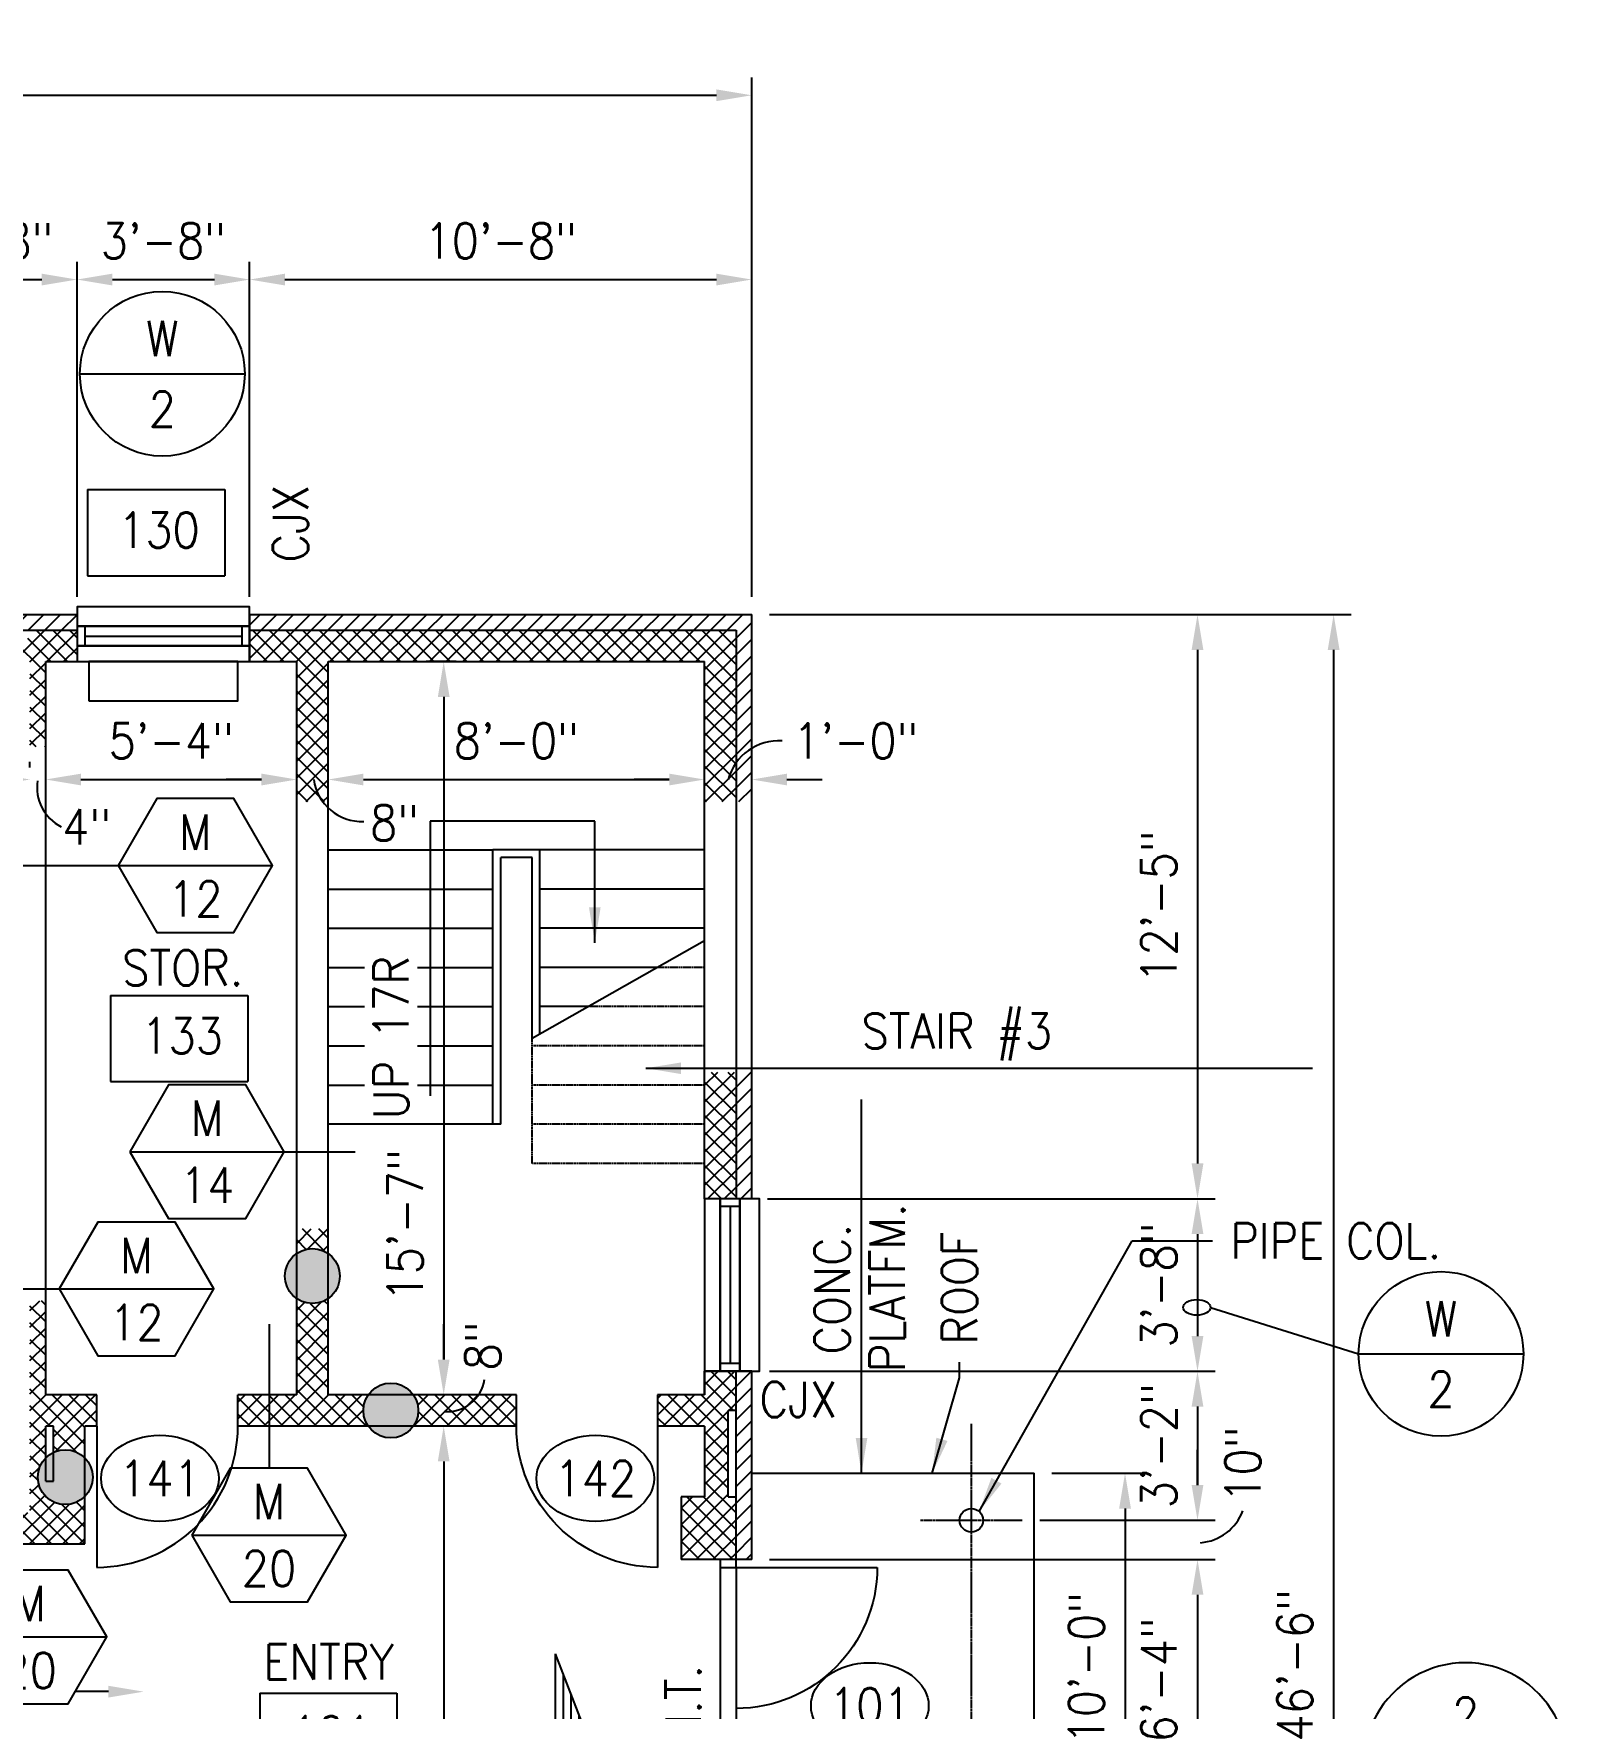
# Model space of a CAD drawing. Header units: inches. Extents: x 435 to 5963, y 191 to 2765.
# Drawn here: x 2919.9 to 3311.2, y 1256.3 to 1683.5 of the extents above; entities that cross this region are included whole.
import ezdxf
from ezdxf.enums import TextEntityAlignment as Align

# ---------------------------------------------------------------- set-up
doc = ezdxf.new("R2010")
doc.units = ezdxf.units.IN
doc.header["$LTSCALE"] = 0.5
doc.header["$MEASUREMENT"] = 0
doc.linetypes.add('CENTER2', pattern=[1.8, 1.5, -0.1, 0.1, -0.1])
doc.linetypes.add('HIDDEN2', pattern=[0.1875, 0.125, -0.0625])
doc.layers.get('0').update_dxf_attribs({"linetype": 'CONTINUOUS'})
doc.layers.get('Defpoints').update_dxf_attribs({"linetype": 'CONTINUOUS'})
for name, color, linetype in [('A-ANNO', 8, 'CONTINUOUS'), ('A-ANNO-DIMS', 7, 'CONTINUOUS'), ('A-ANNO-NOTE', 7, 'CONTINUOUS'), ('A-ANNO-TEXT', 7, 'CONTINUOUS'), ('A-COLS', 2, 'CONTINUOUS'), ('A-DOOR', 3, 'CONTINUOUS'), ('A-DOOR-IDEN', 7, 'CONTINUOUS'), ('A-FLOR-HRAL', 2, 'CONTINUOUS'), ('A-FLOR-IDEN', 7, 'CONTINUOUS'), ('A-FLOR-LEVL', 2, 'CONTINUOUS'), ('A-FLOR-STRS', 2, 'CONTINUOUS'), ('A-GLAZ', 3, 'CONTINUOUS'), ('A-GLAZ-IDEN', 7, 'CONTINUOUS'), ('A-GLAZ-SILL', 3, 'CONTINUOUS'), ('A-SECT-IDEN', 7, 'CONTINUOUS'), ('A-SECT-SYMB', 7, 'CONTINUOUS'), ('A-WALL', 2, 'CONTINUOUS'), ('A-WALL-IDEN', 7, 'CONTINUOUS'), ('A-WALL-JAMB', 2, 'CONTINUOUS'), ('M-HVAC-EQPM', 4, 'CONTINUOUS'), ('S-SLAB-JOIN', 2, 'CONTINUOUS')]:
    doc.layers.add(name, color=color, linetype=linetype)
doc.styles.add('ROMANS', font='romans.shx', dxfattribs={"width": 0.9})
doc.dimstyles.new('DIM96', dxfattribs={"dimscale": 96, "dimtxt": 0.09375, "dimasz": 0.09375, "dimexe": 0.046875, "dimexo": 0.046875, "dimgap": 0.046875, "dimtad": 1, "dimdec": 4, "dimzin": 3, "dimdsep": 46, "dimlunit": 4, "dimtxsty": 'ROMANS', "dimcen": 0.046875, "dimaunit": 1, "dimadec": 0, "dimazin": 0, "dimtfac": 0.7, "dimtdec": 4, "dimtofl": 0, "dimtmove": 2, "dimatfit": 3, "dimfxl": 1, "dimfrac": 1, "dimtolj": 1, "dimtzin": 0, "dimarcsym": 0})
doc.dimstyles.new('DIM96A', dxfattribs={"dimscale": 96, "dimtxt": 0.09375, "dimasz": 0.09375, "dimexe": 0.046875, "dimexo": 0.046875, "dimgap": 0.046875, "dimtad": 1, "dimdec": 4, "dimzin": 3, "dimdsep": 46, "dimlunit": 4, "dimtxsty": 'ROMANS', "dimcen": 0.046875, "dimaunit": 1, "dimadec": 0, "dimazin": 0, "dimtfac": 0.7, "dimtdec": 4, "dimtofl": 0, "dimtmove": 2, "dimatfit": 3, "dimfxl": 1, "dimfrac": 1, "dimtolj": 1, "dimtzin": 0, "dimarcsym": 0})
doc.dimstyles.new('LED96', dxfattribs={"dimscale": 96, "dimtxt": 0.09375, "dimasz": 0.09375, "dimexe": 0.046875, "dimexo": 0.046875, "dimgap": 0.046875, "dimtad": 0, "dimdec": 4, "dimzin": 3, "dimdsep": 46, "dimlunit": 4, "dimtxsty": 'ROMANS', "dimcen": 0.046875, "dimaunit": 1, "dimadec": 0, "dimazin": 0, "dimtfac": 0.7, "dimtdec": 4, "dimtofl": 0, "dimtmove": 2, "dimatfit": 3, "dimfxl": 1, "dimfrac": 1, "dimtolj": 1, "dimtzin": 0, "dimarcsym": 0})
pattern_1 = [(45, (7, -1.4256), (-2.1213203, 2.1213203), []), (135, (7, -1.4256), (-2.1213203, -2.1213203), [])]
pattern_2 = [(45, (7, -1.4256), (-2.1213203, 2.1213203), [])]

# ---------------------------------------------------------------- blocks, each defined once
blk = doc.blocks.new('DOOR1')
at = {"color": 0, "linetype": 'ByBlock'}
blk.add_line((0, 0), (0, 1), dxfattribs=at)
blk.add_arc((0, 0), 1, 90, 180, dxfattribs=at)
blk = doc.blocks.new('SILL1')
for points in [[(0, 9), (44, 9), (44, 14), (0, 14)], [(0, 0), (44, 0), (44, 4), (0, 4)]]:
    blk.add_lwpolyline(points, close=True)
blk = doc.blocks.new('GLAZ1')
for p, q in [((2, 5), (2, 0)), ((42, 5), (42, 0)), ((2, 2.5), (42, 2.5))]:
    blk.add_line(p, q)
blk.add_lwpolyline([(0, 0), (44, 0), (44, 5), (0, 5)], close=True)
blk = doc.blocks.new('JAMB')
blk.add_lwpolyline([(2, 0), (2, -4), (0, -4), (0, 0)], close=True)
blk = doc.blocks.new('*D14')
at = {"layer": 'A-ANNO-DIMS', "color": 0, "lineweight": -2}
for p, q in [((703, 1539.78), (703, 1672.22)), ((3103, 1539.78), (3103, 1672.22)), ((712, 1667.72), (3094, 1667.72))]:
    blk.add_line(p, q, dxfattribs=at)
at = {"layer": 'A-ANNO-DIMS', "color": 0}
for points in [[(712, 1669.22), (712, 1666.22), (703, 1667.72)], [(3094, 1669.22), (3094, 1666.22), (3103, 1667.72)]]:
    blk.add_solid(points, dxfattribs=at)
at = {"layer": 'Defpoints', "color": 0}
for p in [(3103, 1667.72), (703, 1535.28), (3103, 1535.28)]:
    blk.add_point(p, dxfattribs=at)
at = {"layer": 'A-ANNO-DIMS', "color": 0, "insert": (1903, 1677.57), "char_height": 9, "attachment_point": 5, "style": 'ROMANS'}
blk.add_mtext('\\A1;200\'-0"', dxfattribs=at)
blk = doc.blocks.new('*D55')
at = {"layer": 'A-ANNO-DIMS', "color": 0, "lineweight": -2}
for p, q in [((2887, 1539.78), (2887, 1625.22)), ((2931, 1539.78), (2931, 1625.22)), ((2896, 1620.72), (2922, 1620.72))]:
    blk.add_line(p, q, dxfattribs=at)
at = {"layer": 'A-ANNO-DIMS', "color": 0}
for points in [[(2896, 1622.22), (2896, 1619.22), (2887, 1620.72)], [(2922, 1622.22), (2922, 1619.22), (2931, 1620.72)]]:
    blk.add_solid(points, dxfattribs=at)
at = {"layer": 'Defpoints', "color": 0}
for p in [(2931, 1620.72), (2887, 1535.28), (2931, 1535.28)]:
    blk.add_point(p, dxfattribs=at)
at = {"layer": 'A-ANNO-DIMS', "color": 0, "insert": (2909, 1630.57), "char_height": 9, "attachment_point": 5, "style": 'ROMANS'}
blk.add_mtext('\\A1;3\'-8"', dxfattribs=at)
blk = doc.blocks.new('*D56')
at = {"layer": 'A-ANNO-DIMS', "color": 0, "lineweight": -2}
for p, q in [((2931, 1539.78), (2931, 1625.22)), ((2975, 1539.78), (2975, 1625.22)), ((2940, 1620.72), (2966, 1620.72))]:
    blk.add_line(p, q, dxfattribs=at)
at = {"layer": 'A-ANNO-DIMS', "color": 0}
for points in [[(2940, 1622.22), (2940, 1619.22), (2931, 1620.72)], [(2966, 1622.22), (2966, 1619.22), (2975, 1620.72)]]:
    blk.add_solid(points, dxfattribs=at)
at = {"layer": 'Defpoints', "color": 0}
for p in [(2975, 1620.72), (2931, 1535.28), (2975, 1535.28)]:
    blk.add_point(p, dxfattribs=at)
at = {"layer": 'A-ANNO-DIMS', "color": 0, "insert": (2953, 1630.57), "char_height": 9, "attachment_point": 5, "style": 'ROMANS'}
blk.add_mtext('\\A1;3\'-8"', dxfattribs=at)
blk = doc.blocks.new('*D57')
at = {"layer": 'A-ANNO-DIMS', "color": 0, "lineweight": -2}
for p, q in [((2975, 1539.78), (2975, 1625.22)), ((3103, 1584.22), (3103, 1625.22)), ((2984, 1620.72), (3094, 1620.72))]:
    blk.add_line(p, q, dxfattribs=at)
at = {"layer": 'A-ANNO-DIMS', "color": 0}
for points in [[(2984, 1622.22), (2984, 1619.22), (2975, 1620.72)], [(3094, 1622.22), (3094, 1619.22), (3103, 1620.72)]]:
    blk.add_solid(points, dxfattribs=at)
at = {"layer": 'Defpoints', "color": 0}
for p in [(3103, 1620.72), (3103, 1579.72), (2975, 1535.28)]:
    blk.add_point(p, dxfattribs=at)
at = {"layer": 'A-ANNO-DIMS', "color": 0, "insert": (3039, 1630.57), "char_height": 9, "attachment_point": 5, "style": 'ROMANS'}
blk.add_mtext('\\A1;10\'-8"', dxfattribs=at)
blk = doc.blocks.new('*D101')
at = {"layer": 'A-ANNO-DIMS', "color": 0, "lineweight": -2}
for p, q in [((2919, 1496.3), (2919, 1497.71)), ((2923, 1494.54), (2923, 1497.71)), ((2910, 1493.21), (2901, 1493.21)), ((2932, 1493.21), (2941, 1493.21))]:
    blk.add_line(p, q, dxfattribs=at)
at = {"layer": 'A-ANNO-DIMS', "color": 0}
for points in [[(2910, 1494.71), (2910, 1491.71), (2919, 1493.21)], [(2932, 1494.71), (2932, 1491.71), (2923, 1493.21)]]:
    blk.add_solid(points, dxfattribs=at)
at = {"layer": 'Defpoints', "color": 0}
for p in [(2919, 1491.8), (2923, 1493.21), (2923, 1490.04)]:
    blk.add_point(p, dxfattribs=at)
at = {"layer": 'A-ANNO-DIMS', "color": 0, "insert": (2933.44, 1481.17), "char_height": 9, "attachment_point": 5, "style": 'ROMANS'}
blk.add_mtext('\\A1;4"', dxfattribs=at)
blk = doc.blocks.new('*D102')
at = {"layer": 'A-ANNO-DIMS', "color": 0, "lineweight": -2}
for p, q in [((2923, 1494.54), (2923, 1497.71)), ((2987, 1496.7), (2987, 1497.71)), ((2932, 1493.21), (2978, 1493.21))]:
    blk.add_line(p, q, dxfattribs=at)
at = {"layer": 'A-ANNO-DIMS', "color": 0}
for points in [[(2932, 1494.71), (2932, 1491.71), (2923, 1493.21)], [(2978, 1494.71), (2978, 1491.71), (2987, 1493.21)]]:
    blk.add_solid(points, dxfattribs=at)
at = {"layer": 'Defpoints', "color": 0}
for p in [(2987, 1493.21), (2987, 1492.2), (2923, 1490.04)]:
    blk.add_point(p, dxfattribs=at)
at = {"layer": 'A-ANNO-DIMS', "color": 0, "insert": (2955, 1503.07), "char_height": 9, "attachment_point": 5, "style": 'ROMANS'}
blk.add_mtext('\\A1;5\'-4"', dxfattribs=at)
blk = doc.blocks.new('*D103')
at = {"layer": 'A-ANNO-DIMS', "color": 0, "lineweight": -2}
for p, q in [((2987, 1496.7), (2987, 1497.71)), ((2995, 1489.68), (2995, 1497.71)), ((2978, 1493.21), (2969, 1493.21)), ((3004, 1493.21), (3013, 1493.21))]:
    blk.add_line(p, q, dxfattribs=at)
at = {"layer": 'A-ANNO-DIMS', "color": 0}
for points in [[(2978, 1494.71), (2978, 1491.71), (2987, 1493.21)], [(3004, 1494.71), (3004, 1491.71), (2995, 1493.21)]]:
    blk.add_solid(points, dxfattribs=at)
at = {"layer": 'Defpoints', "color": 0}
for p in [(2987, 1492.2), (2995, 1493.21), (2995, 1485.18)]:
    blk.add_point(p, dxfattribs=at)
at = {"layer": 'A-ANNO-DIMS', "color": 0, "insert": (3011.94, 1482.15), "char_height": 9, "attachment_point": 5, "style": 'ROMANS'}
blk.add_mtext('\\A1;8"', dxfattribs=at)
blk = doc.blocks.new('*D104')
at = {"layer": 'A-ANNO-DIMS', "color": 0, "lineweight": -2}
for p, q in [((2995, 1489.68), (2995, 1497.71)), ((3091, 1494.06), (3091, 1497.71)), ((3004, 1493.21), (3082, 1493.21))]:
    blk.add_line(p, q, dxfattribs=at)
at = {"layer": 'A-ANNO-DIMS', "color": 0}
for points in [[(3004, 1494.71), (3004, 1491.71), (2995, 1493.21)], [(3082, 1494.71), (3082, 1491.71), (3091, 1493.21)]]:
    blk.add_solid(points, dxfattribs=at)
at = {"layer": 'Defpoints', "color": 0}
for p in [(3091, 1493.21), (3091, 1489.56), (2995, 1485.18)]:
    blk.add_point(p, dxfattribs=at)
at = {"layer": 'A-ANNO-DIMS', "color": 0, "insert": (3043, 1503.07), "char_height": 9, "attachment_point": 5, "style": 'ROMANS'}
blk.add_mtext('\\A1;8\'-0"', dxfattribs=at)
blk = doc.blocks.new('*D105')
at = {"layer": 'A-ANNO-DIMS', "color": 0, "lineweight": -2}
for p, q in [((3091, 1494.06), (3091, 1497.71)), ((3103, 1492.75), (3103, 1497.71)), ((3082, 1493.21), (3073, 1493.21)), ((3112, 1493.21), (3121, 1493.21))]:
    blk.add_line(p, q, dxfattribs=at)
at = {"layer": 'A-ANNO-DIMS', "color": 0}
for points in [[(3082, 1494.71), (3082, 1491.71), (3091, 1493.21)], [(3112, 1494.71), (3112, 1491.71), (3103, 1493.21)]]:
    blk.add_solid(points, dxfattribs=at)
at = {"layer": 'Defpoints', "color": 0}
for p in [(3103, 1493.21), (3091, 1489.56), (3103, 1488.25)]:
    blk.add_point(p, dxfattribs=at)
at = {"layer": 'A-ANNO-DIMS', "color": 0, "insert": (3129.52, 1503.07), "char_height": 9, "attachment_point": 5, "style": 'ROMANS'}
blk.add_mtext('\\A1;1\'-0"', dxfattribs=at)
blk = doc.blocks.new('*D182')
at = {"layer": 'A-ANNO-DIMS', "color": 0, "lineweight": -2}
for p, q in [((3027.62, 1523.28), (3019.98, 1523.28)), ((3024.48, 1514.28), (3024.48, 1345.28)), ((3026.3, 1336.28), (3019.98, 1336.28))]:
    blk.add_line(p, q, dxfattribs=at)
at = {"layer": 'A-ANNO-DIMS', "color": 0}
for points in [[(3022.98, 1514.28), (3025.98, 1514.28), (3024.48, 1523.28)], [(3022.98, 1345.28), (3025.98, 1345.28), (3024.48, 1336.28)]]:
    blk.add_solid(points, dxfattribs=at)
at = {"layer": 'Defpoints', "color": 0}
for p in [(3032.12, 1523.28), (3024.48, 1336.28), (3030.8, 1336.28)]:
    blk.add_point(p, dxfattribs=at)
at = {"layer": 'A-ANNO-DIMS', "color": 0, "insert": (3014.63, 1379.5), "char_height": 9, "attachment_point": 5, "rotation": 90, "style": 'ROMANS'}
blk.add_mtext('\\A1;15\'-7"', dxfattribs=at)
blk = doc.blocks.new('*D183')
at = {"layer": 'A-ANNO-DIMS', "color": 0, "lineweight": -2}
for p, q in [((3024.48, 1345.28), (3024.48, 1354.28)), ((3026.3, 1336.28), (3019.98, 1336.28)), ((3030.09, 1328.28), (3019.98, 1328.28)), ((3024.48, 1319.28), (3024.48, 1310.28))]:
    blk.add_line(p, q, dxfattribs=at)
at = {"layer": 'A-ANNO-DIMS', "color": 0}
for points in [[(3022.98, 1345.28), (3025.98, 1345.28), (3024.48, 1336.28)], [(3022.98, 1319.28), (3025.98, 1319.28), (3024.48, 1328.28)]]:
    blk.add_solid(points, dxfattribs=at)
at = {"layer": 'Defpoints', "color": 0}
for p in [(3030.8, 1336.28), (3024.48, 1328.28), (3034.59, 1328.28)]:
    blk.add_point(p, dxfattribs=at)
at = {"layer": 'A-ANNO-DIMS', "color": 0, "insert": (3034.45, 1348.75), "char_height": 9, "attachment_point": 5, "rotation": 90, "style": 'ROMANS'}
blk.add_mtext('\\A1;8"', dxfattribs=at)
blk = doc.blocks.new('*D184')
at = {"layer": 'A-ANNO-DIMS', "color": 0, "lineweight": -2}
for p, q in [((3030.09, 1328.28), (3019.98, 1328.28)), ((3024.48, 1319.28), (3024.48, 1193.28)), ((3016.31, 1184.28), (3028.98, 1184.28))]:
    blk.add_line(p, q, dxfattribs=at)
at = {"layer": 'A-ANNO-DIMS', "color": 0}
for points in [[(3022.98, 1319.28), (3025.98, 1319.28), (3024.48, 1328.28)], [(3022.98, 1193.28), (3025.98, 1193.28), (3024.48, 1184.28)]]:
    blk.add_solid(points, dxfattribs=at)
at = {"layer": 'Defpoints', "color": 0}
for p in [(3034.59, 1328.28), (3011.81, 1184.28), (3024.48, 1184.28)]:
    blk.add_point(p, dxfattribs=at)
at = {"layer": 'A-ANNO-DIMS', "color": 0, "insert": (3014.63, 1214.67), "char_height": 9, "attachment_point": 5, "rotation": 90, "style": 'ROMANS'}
blk.add_mtext('\\A1;12\'-0"', dxfattribs=at)
blk = doc.blocks.new('*D187')
at = {"layer": 'A-ANNO-DIMS', "color": 0, "lineweight": -2}
for p, q in [((3107.5, 1535.28), (3255.87, 1535.28)), ((3251.37, 1526.28), (3251.37, 986.28)), ((3107.5, 977.28), (3255.87, 977.28))]:
    blk.add_line(p, q, dxfattribs=at)
at = {"layer": 'A-ANNO-DIMS', "color": 0}
for points in [[(3249.87, 1526.28), (3252.87, 1526.28), (3251.37, 1535.28)], [(3249.87, 986.28), (3252.87, 986.28), (3251.37, 977.28)]]:
    blk.add_solid(points, dxfattribs=at)
at = {"layer": 'Defpoints', "color": 0}
for p in [(3103, 1535.28), (3103, 977.28), (3251.37, 977.28)]:
    blk.add_point(p, dxfattribs=at)
at = {"layer": 'A-ANNO-DIMS', "color": 0, "insert": (3241.51, 1267.28), "char_height": 9, "attachment_point": 5, "rotation": 90, "style": 'ROMANS'}
blk.add_mtext('\\A1;46\'-6"', dxfattribs=at)
blk = doc.blocks.new('*D188')
at = {"layer": 'A-ANNO-DIMS', "color": 0, "lineweight": -2}
for p, q in [((3177.26, 1535.28), (3221.16, 1535.28)), ((3216.66, 1526.28), (3216.66, 1395.28)), ((3107, 1386.28), (3221.16, 1386.28))]:
    blk.add_line(p, q, dxfattribs=at)
at = {"layer": 'A-ANNO-DIMS', "color": 0}
for points in [[(3215.16, 1526.28), (3218.16, 1526.28), (3216.66, 1535.28)], [(3215.16, 1395.28), (3218.16, 1395.28), (3216.66, 1386.28)]]:
    blk.add_solid(points, dxfattribs=at)
at = {"layer": 'Defpoints', "color": 0}
for p in [(3172.76, 1535.28), (3102.5, 1386.28), (3216.66, 1386.28)]:
    blk.add_point(p, dxfattribs=at)
at = {"layer": 'A-ANNO-DIMS', "color": 0, "insert": (3206.81, 1460.78), "char_height": 9, "attachment_point": 5, "rotation": 90, "style": 'ROMANS'}
blk.add_mtext('\\A1;12\'-5"', dxfattribs=at)
blk = doc.blocks.new('*D189')
at = {"layer": 'A-ANNO-DIMS', "color": 0, "lineweight": -2}
for p, q in [((3107, 1386.28), (3221.16, 1386.28)), ((3216.66, 1377.28), (3216.66, 1351.28)), ((3107.5, 1342.28), (3221.16, 1342.28))]:
    blk.add_line(p, q, dxfattribs=at)
at = {"layer": 'A-ANNO-DIMS', "color": 0}
for points in [[(3215.16, 1377.28), (3218.16, 1377.28), (3216.66, 1386.28)], [(3215.16, 1351.28), (3218.16, 1351.28), (3216.66, 1342.28)]]:
    blk.add_solid(points, dxfattribs=at)
at = {"layer": 'Defpoints', "color": 0}
for p in [(3102.5, 1386.28), (3103, 1342.28), (3216.66, 1342.28)]:
    blk.add_point(p, dxfattribs=at)
at = {"layer": 'A-ANNO-DIMS', "color": 0, "insert": (3206.81, 1364.28), "char_height": 9, "attachment_point": 5, "rotation": 90, "style": 'ROMANS'}
blk.add_mtext('\\A1;3\'-8"', dxfattribs=at)
blk = doc.blocks.new('*D190')
at = {"layer": 'A-ANNO-DIMS', "color": 0, "lineweight": -2}
for p, q in [((3107.5, 1342.28), (3221.16, 1342.28)), ((3216.66, 1333.28), (3216.66, 1313.28)), ((3176.5, 1304.28), (3221.16, 1304.28))]:
    blk.add_line(p, q, dxfattribs=at)
at = {"layer": 'A-ANNO-DIMS', "color": 0}
for points in [[(3215.16, 1333.28), (3218.16, 1333.28), (3216.66, 1342.28)], [(3215.16, 1313.28), (3218.16, 1313.28), (3216.66, 1304.28)]]:
    blk.add_solid(points, dxfattribs=at)
at = {"layer": 'Defpoints', "color": 0}
for p in [(3103, 1342.28), (3172, 1304.28), (3216.66, 1304.28)]:
    blk.add_point(p, dxfattribs=at)
at = {"layer": 'A-ANNO-DIMS', "color": 0, "insert": (3206.81, 1323.28), "char_height": 9, "attachment_point": 5, "rotation": 90, "style": 'ROMANS'}
blk.add_mtext('\\A1;3\'-2"', dxfattribs=at)
blk = doc.blocks.new('*D191')
at = {"layer": 'A-ANNO-DIMS', "color": 0, "lineweight": -2}
for p, q in [((3216.66, 1313.28), (3216.66, 1322.28)), ((3176.5, 1304.28), (3221.16, 1304.28)), ((3107.5, 1294.28), (3221.16, 1294.28)), ((3216.66, 1285.28), (3216.66, 1276.28))]:
    blk.add_line(p, q, dxfattribs=at)
at = {"layer": 'A-ANNO-DIMS', "color": 0}
for points in [[(3215.16, 1313.28), (3218.16, 1313.28), (3216.66, 1304.28)], [(3215.16, 1285.28), (3218.16, 1285.28), (3216.66, 1294.28)]]:
    blk.add_solid(points, dxfattribs=at)
at = {"layer": 'Defpoints', "color": 0}
for p in [(3172, 1304.28), (3103, 1294.28), (3216.66, 1294.28)]:
    blk.add_point(p, dxfattribs=at)
at = {"layer": 'A-ANNO-DIMS', "color": 0, "insert": (3228.24, 1318.47), "char_height": 9, "attachment_point": 5, "rotation": 90, "style": 'ROMANS'}
blk.add_mtext('\\A1;10"', dxfattribs=at)
blk = doc.blocks.new('*D192')
at = {"layer": 'A-ANNO-DIMS', "color": 0, "lineweight": -2}
for p, q in [((3107.5, 1294.28), (3221.16, 1294.28)), ((3216.66, 1285.28), (3216.66, 1227.28)), ((3107.5, 1218.28), (3221.16, 1218.28))]:
    blk.add_line(p, q, dxfattribs=at)
at = {"layer": 'A-ANNO-DIMS', "color": 0}
for points in [[(3215.16, 1285.28), (3218.16, 1285.28), (3216.66, 1294.28)], [(3215.16, 1227.28), (3218.16, 1227.28), (3216.66, 1218.28)]]:
    blk.add_solid(points, dxfattribs=at)
at = {"layer": 'Defpoints', "color": 0}
for p in [(3103, 1294.28), (3103, 1218.28), (3216.66, 1218.28)]:
    blk.add_point(p, dxfattribs=at)
at = {"layer": 'A-ANNO-DIMS', "color": 0, "insert": (3206.81, 1263.57), "char_height": 9, "attachment_point": 5, "rotation": 90, "style": 'ROMANS'}
blk.add_mtext('\\A1;6\'-4"', dxfattribs=at)
blk = doc.blocks.new('*D197')
at = {"layer": 'A-ANNO-DIMS', "color": 0, "lineweight": -2}
for p, q in [((3179.5, 1316.28), (3202.68, 1316.28)), ((3198.18, 1307.28), (3198.18, 1205.28)), ((3179.5, 1196.28), (3202.68, 1196.28))]:
    blk.add_line(p, q, dxfattribs=at)
at = {"layer": 'A-ANNO-DIMS', "color": 0}
for points in [[(3196.68, 1307.28), (3199.68, 1307.28), (3198.18, 1316.28)], [(3196.68, 1205.28), (3199.68, 1205.28), (3198.18, 1196.28)]]:
    blk.add_solid(points, dxfattribs=at)
at = {"layer": 'Defpoints', "color": 0}
for p in [(3175, 1316.28), (3175, 1196.28), (3198.18, 1196.28)]:
    blk.add_point(p, dxfattribs=at)
at = {"layer": 'A-ANNO-DIMS', "color": 0, "insert": (3188.32, 1266.57), "char_height": 9, "attachment_point": 5, "rotation": 90, "style": 'ROMANS'}
blk.add_mtext('\\A1;10\'-0"', dxfattribs=at)
blk = doc.blocks.new('EQ01')
blk.add_lwpolyline([(-19, 10), (19, 10), (19, 0), (-19, 0)], close=True)
blk = doc.blocks.new('XXC')
blk.add_line((-0.2188, 0), (0.2188, 0))
blk.add_circle((0, 0), 0.2188)
at = {"style": 'ROMANS', "width": 0.9}
for tag, p in [('#', (0, 0.0937)), ('@', (0, -0.0938))]:
    blk.add_attdef(tag, text='', height=0.0938, dxfattribs=at).set_placement(p, align=Align.MIDDLE)
blk = doc.blocks.new('IDEN4')
for p, q in [((-0.1899, 0.1074), (0.1747, 0.1074)), ((-0.1899, 0.1074), (-0.1899, -0.1218)), ((0.1747, 0.1074), (0.1747, -0.1218)), ((-0.1899, -0.1218), (0.1747, -0.1218))]:
    blk.add_line(p, q)
at = {"style": 'ROMANS', "width": 0.9}
blk.add_attdef('#', text='', height=0.0938, dxfattribs=at).set_placement((0, 0), align=Align.MIDDLE)
blk = doc.blocks.new('IDA')
blk.add_line((-0.2051, 0), (0.2051, 0))
blk.add_lwpolyline([(-0.2051, 0), (-0.1026, -0.1776), (0.1026, -0.1776), (0.2051, 0), (0.1026, 0.1776), (-0.1026, 0.1776)], close=True)
at = {"style": 'ROMANS', "width": 0.9}
for tag, p in [('@', (0, 0.0888)), ('#', (0, -0.0888))]:
    blk.add_attdef(tag, text='', height=0.0938, dxfattribs=at).set_placement(p, align=Align.MIDDLE)
blk = doc.blocks.new('IDEN002')
blk.add_ellipse((0, 0), major_axis=(0.1562, 0), ratio=0.733333)
at = {"style": 'ROMANS', "width": 0.9}
blk.add_attdef('#', text='', height=0.0938, dxfattribs=at).set_placement((0, 0), align=Align.MIDDLE)
blk = doc.blocks.new('XX01')
blk.add_hatch(color=256).paths.add_polyline_path([(7, 0, 1), (-7, 0, 1)])
blk.add_circle((0, 0), 7)
blk = doc.blocks.new('XXE')
h = blk.add_hatch()
h.set_pattern_fill('LINE', color=256, scale=16, angle=-90, style=0)
h.set_pattern_definition([(270, (1901, 1609.8756), (-2, -4e-16), [])])
h.paths.add_polyline_path([(0, 28.98), (-11.21, 0), (0, 0)])
for p, q in [((-11.21, 0), (0, 28.98)), ((0, 0), (0, 28.98)), ((-11.21, 0), (0, 0))]:
    blk.add_line(p, q)
blk = doc.blocks.new('XXB')
for p, q in [((-0.2708, 0), (0.2708, 0)), ((-0.2708, -0.3021), (-0.2708, 0)), ((0, -0.3021), (0, 0)), ((0.2708, -0.3021), (0.2708, 0)), ((-0.2708, -0.3021), (0.2708, -0.3021))]:
    blk.add_line(p, q)
blk.add_arc((0, 0.0069), 0.2709, 358.5347, 181.4653)
at = {"style": 'ROMANS', "width": 0.9}
for tag, p in [('$', (0, 0.1389)), ('#', (0.1354, -0.151)), ('@', (-0.1354, -0.151))]:
    blk.add_attdef(tag, text='', height=0.0938, dxfattribs=at).set_placement(p, align=Align.MIDDLE)
blk = doc.blocks.new('JOINTA')
blk.add_line((0, 0), (0, -12))

msp = doc.modelspace()

# ---------------------------------------------------------------- hatches: boundary and pattern name
at = {"layer": 'A-ANNO'}
h = msp.add_hatch(dxfattribs=at)
h.set_pattern_fill('ANSI31', color=256, scale=24, style=0)
h.set_pattern_definition(pattern_2)
h.paths.add_polyline_path([(2931, 1535.28047), (2887, 1535.28047), (2887, 1532.28047), (2887, 1531.28047), (2931, 1531.28047), (2931, 1532.28047)])
h = msp.add_hatch(dxfattribs=at)
h.set_pattern_fill('ANSI31', color=256, scale=24, style=0)
h.set_pattern_definition(pattern_2)
h.paths.add_polyline_path([(3103, 1535.28047), (2975, 1535.28047), (2975, 1532.28047), (2975, 1531.28047), (3099, 1531.28047), (3099, 1497.43956, -0.102015124), (3103, 1501.14568)])
h.paths.add_polyline_path([(3103, 1501.14568, 0.102015124), (3099, 1497.43956), (3099, 1487.57436), (3103, 1487.57436)])
h = msp.add_hatch(dxfattribs=at)
h.set_pattern_fill('ANSI37', color=256, scale=24, style=0)
h.set_pattern_definition(pattern_1)
h.paths.add_polyline_path([(2931, 1527.28047), (2931, 1531.28047), (2919, 1531.28047), (2919, 1529.28047), (2899, 1529.28047), (2899, 1531.28047), (2887, 1531.28047), (2887, 1527.28047), (2887, 1523.28047), (2919, 1523.28047), (2919, 1501.57436), (2923, 1501.57436), (2923, 1523.28047), (2931, 1523.28047)])
h = msp.add_hatch(dxfattribs=at)
h.set_pattern_fill('ANSI37', color=256, scale=24, style=0)
h.set_pattern_definition(pattern_1)
h.paths.add_polyline_path([(3099, 1531.28047), (2975, 1531.28047), (2975, 1527.28047), (2975, 1523.28047), (2987, 1523.28047), (2987, 1487.57436), (2995, 1487.57436), (2995, 1523.28047), (3091, 1523.28047), (3091, 1487.57436), (3099, 1487.57436)])
h = msp.add_hatch(dxfattribs=at)
h.set_pattern_fill('ANSI37', color=256, scale=24, style=0)
h.set_pattern_definition(pattern_1)
h.paths.add_polyline_path([(3099, 1418.57436), (3091, 1418.57436), (3091, 1386.28047), (3095, 1386.28047), (3099, 1386.28047)])
h = msp.add_hatch(dxfattribs=at)
h.set_pattern_fill('ANSI31', color=256, scale=24, style=0)
h.set_pattern_definition(pattern_2)
h.paths.add_polyline_path([(3103, 1418.57436), (3099, 1418.57436), (3099, 1386.28047), (3100, 1386.28047), (3103, 1386.28047)])
h = msp.add_hatch(dxfattribs=at)
h.set_pattern_fill('ANSI37', color=256, scale=24, style=0)
h.set_pattern_definition(pattern_1)
h.paths.add_polyline_path([(2995, 1378.57436), (2987, 1378.57436), (2987, 1372.31892, -0.313859338), (2995, 1372.31892)])
h.paths.add_polyline_path([(3005.25544, 1328.28047, -0.153244359), (3004, 1332.28047, -0.153244359), (3005.25544, 1336.28047), (2995, 1336.28047), (2995, 1360.8298, -0.313859338), (2987, 1360.8298), (2987, 1336.28047), (2980, 1336.28047), (2980, 1328.28047)])
h.paths.add_polyline_path([(2980, 1336.28047), (2972, 1336.28047), (2972, 1328.28047), (2980, 1328.28047)])
h.paths.add_polyline_path([(3043, 1336.28047), (3016.74456, 1336.28047, -0.153244359), (3018, 1332.28047, -0.153244359), (3016.74456, 1328.28047), (3043, 1328.28047)])
h = msp.add_hatch(dxfattribs=at)
h.set_pattern_fill('ANSI37', color=256, scale=24, style=0)
h.set_pattern_definition(pattern_1)
h.paths.add_polyline_path([(2936, 1336.28047), (2923, 1336.28047), (2923, 1360.2493), (2919, 1360.2493), (2919, 1306.28047), (2903.23128, 1306.28047), (2903.23128, 1298.28047), (2933, 1298.28047), (2933, 1310.38149, -0.671875159), (2921, 1315.28047, -0.196261568), (2923, 1320.17945), (2923, 1328.28047), (2925, 1328.28047), (2925, 1321.60502, -0.319917934), (2933, 1320.17945), (2933, 1328.28047), (2936, 1328.28047)])
h = msp.add_hatch(dxfattribs=at)
h.set_pattern_fill('ANSI37', color=256, scale=24, style=0)
h.set_pattern_definition(pattern_1)
h.paths.add_polyline_path([(3085, 1294.28047), (3099, 1294.28047), (3099, 1310.28047), (3097, 1310.28047), (3097, 1332.28047), (3099, 1332.28047), (3099, 1342.28047), (3095, 1342.28047), (3091, 1342.28047), (3091, 1336.28047), (3079, 1336.28047), (3079, 1328.28047), (3091, 1328.28047), (3091, 1310.28047), (3085, 1310.28047)])
h = msp.add_hatch(dxfattribs=at)
h.set_pattern_fill('ANSI31', color=256, scale=24, style=0)
h.set_pattern_definition(pattern_2)
h.paths.add_polyline_path([(3103, 1342.28047), (3100, 1342.28047), (3099, 1342.28047), (3099, 1294.28047), (3103, 1294.28047)])

# ---------------------------------------------------------------- linework, layer by layer
at = {"layer": 'A-ANNO-DIMS'}
for centre, radius, start, end in [((3109.98776, 1489.59217), 13.50231, 86.6076104, 164.3658128), ((2932.07211, 1491.20837), 11.27651, 171.3587791, 242.8481487), ((3003.64864, 1494.94082), 12.42676, 188.1234073, 272.1264691), ((3025.34812, 1341.65507), 9.64666, 265.4408344, 351.2165493), ((3216.42713, 1311.15507), 12.62494, 274.6617353, 339.3984865)]:
    msp.add_arc(centre, radius, start, end, dxfattribs=at)
at = {"layer": 'A-ANNO-NOTE', "linetype": 'CENTER2'}
for p, q in [((3159, 1188.28047), (3159, 1328.96494)), ((3146, 1304.28047), (3172, 1304.28047))]:
    msp.add_line(p, q, dxfattribs=at)
at = {"layer": 'A-ANNO-TEXT'}
msp.add_line((3021, 1482.57436), (3021, 1412.57436), dxfattribs=at)
at = {"layer": 'A-ANNO-TEXT', "extrusion": (0, 0, -1)}
msp.add_lwpolyline([(-2939, 1260.57436), (-2930.55578, 1260.57436)], dxfattribs=at)
msp.add_solid([(-2939, 1259.07436), (-2948, 1260.57436), (-2939, 1262.07436)], dxfattribs=at)
at = {"layer": 'A-COLS'}
msp.add_circle((3159, 1304.28047), 3, dxfattribs=at)
at = {"layer": 'A-FLOR-HRAL'}
for p, q in [((3037, 1405.28047), (3037, 1475.28047)), ((3049, 1475.28047), (3037, 1475.28047)), ((3049, 1428.4101), (3049, 1475.28047)), ((3039, 1405.28047), (3039, 1473.28047)), ((3047, 1473.28047), (3039, 1473.28047)), ((3047, 1427.28047), (3047, 1473.28047)), ((3039, 1405.28047), (3037, 1405.28047))]:
    msp.add_line(p, q, dxfattribs=at)
at = {"layer": 'A-FLOR-LEVL'}
for p, q in [((3103, 1316.28047), (3175, 1316.28047)), ((3175, 1196.28047), (3175, 1316.28047)), ((3095, 1292.28047), (3095, 1220.28047)), ((3099, 1292.28047), (3099, 1220.28047))]:
    msp.add_line(p, q, dxfattribs=at)
at = {"layer": 'A-FLOR-STRS'}
for p, q in [((2995, 1475.28047), (3037, 1475.28047)), ((3091, 1475.28047), (3049, 1475.28047)), ((2995, 1465.28047), (3037, 1465.28047)), ((3091, 1465.28047), (3049, 1465.28047)), ((2995, 1455.28047), (3037, 1455.28047)), ((3091, 1455.28047), (3049, 1455.28047)), ((2995, 1445.28047), (3004.29193, 1445.28047)), ((3017.79193, 1445.28047), (3037, 1445.28047)), ((3078.86869, 1445.28047), (3049, 1445.28047)), ((2995, 1435.28047), (3004.29193, 1435.28047)), ((3017.79193, 1435.28047), (3037, 1435.28047)), ((3061.16386, 1435.28047), (3049, 1435.28047)), ((2995, 1425.28047), (3004.29193, 1425.28047)), ((3017.79193, 1425.28047), (3037, 1425.28047)), ((2995, 1415.28047), (3004.29193, 1415.28047)), ((3017.79193, 1415.28047), (3037, 1415.28047)), ((3037, 1405.28047), (2995, 1405.28047))]:
    msp.add_line(p, q, dxfattribs=at)
at = {"layer": 'A-FLOR-STRS', "linetype": 'HIDDEN2'}
for p, q in [((3091, 1445.28047), (3078.86869, 1445.28047)), ((3091, 1435.28047), (3061.16386, 1435.28047)), ((3047, 1395.28047), (3047, 1427.28047)), ((3091, 1425.28047), (3047, 1425.28047)), ((3091, 1415.28047), (3047, 1415.28047)), ((3091, 1405.28047), (3047, 1405.28047)), ((3091, 1395.28047), (3047, 1395.28047))]:
    msp.add_line(p, q, dxfattribs=at)
at = {"layer": 'A-GLAZ-IDEN'}
msp.add_line((3220, 1358.57436), (3257.74171, 1346.70283), dxfattribs=at)
msp.add_ellipse((3216.5, 1358.57436), major_axis=(-3.5, 0), ratio=0.571428571, dxfattribs=at)
at = {"layer": 'A-SECT-SYMB'}
msp.add_line((3047, 1427.28047), (3091, 1452.13245), dxfattribs=at)
at = {"layer": 'A-WALL'}
for p, q in [((2887, 1535.28047), (2931, 1535.28047)), ((2931, 1535.28047), (2931, 1523.28047)), ((2975, 1535.28047), (2975, 1523.28047)), ((2975, 1535.28047), (3103, 1535.28047)), ((3103, 1386.28047), (3103, 1535.28047)), ((2887, 1531.28047), (2931, 1531.28047)), ((2975, 1531.28047), (3099, 1531.28047)), ((3099, 1531.28047), (3099, 1386.28047)), ((2923, 1336.28047), (2923, 1523.28047)), ((2923, 1523.28047), (2931, 1523.28047)), ((2975, 1523.28047), (2987, 1523.28047)), ((2987, 1336.28047), (2987, 1523.28047)), ((2995, 1336.28047), (2995, 1523.28047)), ((2995, 1523.28047), (3091, 1523.28047)), ((3091, 1386.28047), (3091, 1523.28047)), ((2923, 1336.28047), (2923, 1392.28047)), ((3103, 1386.28047), (3091, 1386.28047)), ((3091, 1336.28047), (3091, 1342.28047)), ((3103, 1342.28047), (3091, 1342.28047)), ((3091, 1342.28047), (3091, 1336.28047)), ((3099, 1294.28047), (3099, 1342.28047)), ((3103, 1294.28047), (3103, 1342.28047)), ((2936, 1336.28047), (2923, 1336.28047)), ((2936, 1328.28047), (2936, 1336.28047)), ((2987, 1336.28047), (2972, 1336.28047)), ((2972, 1328.28047), (2972, 1336.28047)), ((3043, 1336.28047), (2995, 1336.28047)), ((3043, 1328.28047), (3043, 1336.28047)), ((3091, 1336.28047), (3079, 1336.28047)), ((3079, 1336.28047), (3079, 1328.28047)), ((3099, 1332.28047), (3097, 1332.28047)), ((3097, 1310.28047), (3097, 1332.28047)), ((2925, 1328.28047), (2923, 1328.28047)), ((2923, 1314.28047), (2923, 1328.28047)), ((2925, 1314.28047), (2925, 1328.28047)), ((2936, 1328.28047), (2933, 1328.28047)), ((2933, 1298.28047), (2933, 1328.28047)), ((3043, 1328.28047), (2972, 1328.28047)), ((3091, 1328.28047), (3079, 1328.28047)), ((3091, 1328.28047), (3091, 1310.28047)), ((2923, 1314.28047), (2925, 1314.28047)), ((3091, 1310.28047), (3085, 1310.28047)), ((3085, 1310.28047), (3085, 1294.28047)), ((3097, 1310.28047), (3099, 1310.28047)), ((2825, 1298.28047), (2933, 1298.28047)), ((3103, 1294.28047), (3085, 1294.28047))]:
    msp.add_line(p, q, dxfattribs=at)
at = {"layer": 'A-WALL-IDEN'}
for p, q in [((2910.42283, 1471.28047), (2941.46446, 1471.28047)), ((2983.84566, 1398.28047), (3001.88729, 1398.28047)), ((2914.42283, 1363.28047), (2926.46446, 1363.28047)), ((2980, 1354.28047), (2980, 1317.57263))]:
    msp.add_line(p, q, dxfattribs=at)

# ---------------------------------------------------------------- block references
at = {"layer": 'A-ANNO'}
for p in [(2991, 1366.57436), (3011, 1332.28047), (2928, 1315.28047)]:
    msp.add_blockref('XX01', p, dxfattribs=at)
at = {"layer": 'A-DOOR'}
for p, xscale, yscale, zscale, rotation in [((2936, 1328.28047), -36, -36, 36, 359.9999999999997), ((3079, 1328.28047), -36, 36, 36, 179.9999999999996), ((3099, 1292.28047), -36.00000000000022, 36.00000000000022, 36.00000000000022, 270)]:
    msp.add_blockref('DOOR1', p, dxfattribs=dict(at, xscale=xscale, yscale=yscale, zscale=zscale, rotation=rotation))
at = {"layer": 'A-DOOR-IDEN', "xscale": 96, "yscale": 96, "zscale": 96}
for p, values in [((2952.11709, 1314.9642), {'#': '141'}), ((3063.11709, 1314.9642), {'#': '142'}), ((3133.11709, 1256.9642), {'#': '101'})]:
    msp.add_blockref('IDEN002', p, dxfattribs=at).add_auto_attribs(values)
at = {"layer": 'A-FLOR-IDEN', "xscale": 96, "yscale": 96, "zscale": 96}
for p, values in [((2951.86626, 1556.84594), {'#': '130'}), ((2957.79461, 1427.84594), {'#': '133'}), ((2995.79461, 1249.84594), {'#': '101'})]:
    msp.add_blockref('IDEN4', p, dxfattribs=at).add_auto_attribs(values)
at = {"layer": 'A-GLAZ'}
msp.add_blockref('GLAZ1', (2931, 1527.28047), dxfattribs=at)
at = {"layer": 'A-GLAZ', "rotation": 270}
msp.add_blockref('GLAZ1', (3095, 1386.28047), dxfattribs=at)
at = {"layer": 'A-GLAZ-IDEN', "xscale": 96, "yscale": 96, "zscale": 96}
for p in [(2952.74171, 1596.70283), (3278.74171, 1346.70283)]:
    msp.add_blockref('XXC', p, dxfattribs=at).add_auto_attribs({'#': 'W', '@': '2'})
at = {"layer": 'A-GLAZ-SILL'}
msp.add_blockref('SILL1', (2931, 1523.28047), dxfattribs=at)
at = {"layer": 'A-GLAZ-SILL', "rotation": 270}
msp.add_blockref('SILL1', (3091, 1386.28047), dxfattribs=at)
at = {"layer": 'A-SECT-IDEN', "xscale": -1}
msp.add_blockref('XXE', (3053, 1241.28047), dxfattribs=at)
at = {"layer": 'A-SECT-IDEN', "xscale": 96, "yscale": 96, "zscale": 96}
msp.add_blockref('XXB', (3285, 1241.28047), dxfattribs=at).add_auto_attribs({'@': '1', '#': '9', '$': '2'})
at = {"layer": 'A-WALL-IDEN', "xscale": 96, "yscale": 96, "zscale": 96}
for p, values in [((2961.15506, 1471.28047), {'@': 'M', '#': '12'}), ((2964.15506, 1398.28047), {'@': 'M', '#': '14'}), ((2946.15506, 1363.28047), {'@': 'M', '#': '12'}), ((2979.91674, 1300.52007), {'@': 'M', '#': '20'}), ((2918.91674, 1274.52007), {'@': 'M', '#': '20'})]:
    msp.add_blockref('IDA', p, dxfattribs=at).add_auto_attribs(values)
at = {"layer": 'A-WALL-JAMB', "xscale": -1, "rotation": 90}
msp.add_blockref('JAMB', (3095, 1294.28047), dxfattribs=at)
at = {"layer": 'M-HVAC-EQPM', "xscale": -1, "rotation": 180}
msp.add_blockref('EQ01', (2953, 1523.28047), dxfattribs=at)
at = {"layer": 'S-SLAB-JOIN'}
msp.add_blockref('JOINTA', (2975, 1535.28047), dxfattribs=at)
at = {"layer": 'S-SLAB-JOIN', "rotation": 90}
msp.add_blockref('JOINTA', (3091, 1342.28047), dxfattribs=at)

# ---------------------------------------------------------------- texts
at = {"layer": 'A-ANNO-TEXT', "style": 'ROMANS', "width": 0.9}
for s, p in [('CJX', (2989.90233, 1548.58093)), ('UP 17R', (3015.54163, 1406.57436)), ('PLATFM.', (3142, 1342.07436)), ('CONC.', (3128, 1346.57436)), ('M.T.', (3090, 1246.57436))]:
    msp.add_text(s, height=9, rotation=90, dxfattribs=at).set_placement(p)
msp.add_text('CJX', height=9, dxfattribs=at).set_placement((3105, 1330.57436))
at = {"layer": 'A-ANNO-TEXT', "insert": (3225, 1380.07436), "char_height": 9, "attachment_point": 1, "style": 'ROMANS'}
msp.add_mtext('\\A1;PIPE COL.', dxfattribs=at)
at = {"layer": 'A-ANNO-TEXT', "insert": (3151.5, 1349.07436), "char_height": 9, "attachment_point": 1, "rotation": 90, "style": 'ROMANS'}
msp.add_mtext('\\A1;ROOF', dxfattribs=at)
at = {"layer": 'A-FLOR-IDEN', "style": 'ROMANS', "width": 0.9}
for s, p in [('STOR.', (2942.50587, 1440.65047)), ('STAIR #3', (3131, 1424.57436)), ('ENTRY', (2978.50587, 1263.65047))]:
    msp.add_text(s, height=9, dxfattribs=at).set_placement(p)

# ---------------------------------------------------------------- dimensions: what is measured, and where the dimension line sits
at = {"layer": 'A-ANNO-DIMS'}
for base, p1, p2, dimstyle, picture, middle in [((3103, 1667.71585), (703, 1535.28047), (3103, 1535.28047), 'DIM96', '*D14', (1903, 1677.57299)), ((2931, 1620.71585), (2887, 1535.28047), (2931, 1535.28047), 'DIM96', '*D55', (2909, 1630.57299)), ((2975, 1620.71585), (2931, 1535.28047), (2975, 1535.28047), 'DIM96', '*D56', (2953, 1630.57299)), ((3103, 1620.71585), (2975, 1535.28047), (3103, 1579.71585), 'DIM96', '*D57', (3039, 1630.57299)), ((2987, 1493.21368), (2923, 1490.04159), (2987, 1492.1954), 'DIM96A', '*D102', (2955, 1503.07082)), ((3091, 1493.21368), (2995, 1485.177), (3091, 1489.5635), 'DIM96A', '*D104', (3043, 1503.07082))]:
    dim = msp.add_linear_dim(base=base, p1=p1, p2=p2, dimstyle=dimstyle, dxfattribs=at)
    dim.commit()
    dim.dimension.update_dxf_attribs({"geometry": picture, "text_midpoint": middle})
for base, p1, p2, picture, middle in [((3216.66452, 1386.28047), (3172.75562, 1535.28047), (3102.5, 1386.28047), '*D188', (3206.80737, 1460.78047)), ((3216.66452, 1342.28047), (3102.5, 1386.28047), (3103, 1342.28047), '*D189', (3206.80737, 1364.28047))]:
    dim = msp.add_linear_dim(base=base, p1=p1, p2=p2, angle=90, dimstyle='DIM96', dxfattribs=at)
    dim.commit()
    dim.dimension.update_dxf_attribs({"geometry": picture, "text_midpoint": middle})
for base, p1, p2, dimstyle, picture, middle in [((3251.36516, 977.28047), (3103, 1535.28047), (3103, 977.28047), 'DIM96', '*D187', (3241.50802, 1267.28047)), ((3024.48462, 1336.28047), (3032.12138, 1523.28047), (3030.80168, 1336.28047), 'DIM96A', '*D182', (3014.62748, 1379.5037)), ((3024.48462, 1328.28047), (3030.80168, 1336.28047), (3034.59191, 1328.28047), 'DIM96A', '*D183', (3034.45247, 1348.75368)), ((3216.66452, 1304.28047), (3103, 1342.28047), (3172, 1304.28047), 'DIM96', '*D190', (3206.80737, 1323.28047)), ((3024.48462, 1184.28047), (3034.59191, 1328.28047), (3011.80681, 1184.28047), 'DIM96A', '*D184', (3014.62748, 1214.67035)), ((3216.66452, 1294.28047), (3172, 1304.28047), (3103, 1294.28047), 'DIM96', '*D191', (3228.24471, 1318.47183)), ((3198.18186, 1196.28047), (3175, 1316.28047), (3175, 1196.28047), 'DIM96', '*D197', (3188.32472, 1266.57436)), ((3216.66452, 1218.28047), (3103, 1294.28047), (3103, 1218.28047), 'DIM96', '*D192', (3206.80737, 1263.57436))]:
    dim = msp.add_linear_dim(base=base, p1=p1, p2=p2, angle=90, dimstyle=dimstyle, dxfattribs=at)
    dim.commit()
    dim.dimension.update_dxf_attribs({"geometry": picture, "text_midpoint": middle, "dimtype": 160})
for base, p1, p2, picture, middle in [((3103, 1493.21368), (3091, 1489.5635), (3103, 1488.24756), '*D105', (3129.52233, 1503.07082)), ((2923, 1493.21368), (2919, 1491.79619), (2923, 1490.04159), '*D101', (2933.44304, 1481.17453)), ((2995, 1493.21368), (2987, 1492.1954), (2995, 1485.177), '*D103', (3011.93929, 1482.15306))]:
    dim = msp.add_linear_dim(base=base, p1=p1, p2=p2, dimstyle='DIM96A', dxfattribs=at)
    dim.commit()
    dim.dimension.update_dxf_attribs({"geometry": picture, "text_midpoint": middle, "dimtype": 160})

# ---------------------------------------------------------------- leaders
at = {"layer": 'A-ANNO-TEXT'}
for points in [[(3063, 1451.57436), (3063, 1482.57436), (3021, 1482.57436)], [(3131, 1316.28047), (3131, 1411.57436)]]:
    msp.add_leader(points, dimstyle='LED96', override={"dimgap": 0.046875, "dimtad": 0}, dxfattribs=at)
at = {"layer": 'A-ANNO-TEXT', "annotation_type": 0, "has_hookline": 1, "hookline_direction": 0, "text_width": 30.08571, "horizontal_direction": (0, 1, 0)}
msp.add_leader([(3149, 1316.28047), (3156, 1340.57436), (3156, 1344.57436)], dimstyle='LED96', override={"dimgap": 0.046875, "dimtad": 0}, dxfattribs=at)
at = {"layer": 'A-ANNO-TEXT', "annotation_type": 0, "has_hookline": 1, "hookline_direction": 0, "text_width": 58.62857}
msp.add_leader([(3160.97152, 1306.54169), (3200, 1375.57436), (3220.5, 1375.57436)], dimstyle='LED96', override={"dimgap": 0.046875, "dimtad": 0}, dxfattribs=at)
at = {"layer": 'A-FLOR-IDEN'}
msp.add_leader([(3076, 1419.57436), (3246, 1419.57436)], dimstyle='LED96', override={"dimgap": 0.046875, "dimtad": 0}, dxfattribs=at)

doc.saveas('drawing.dxf')
